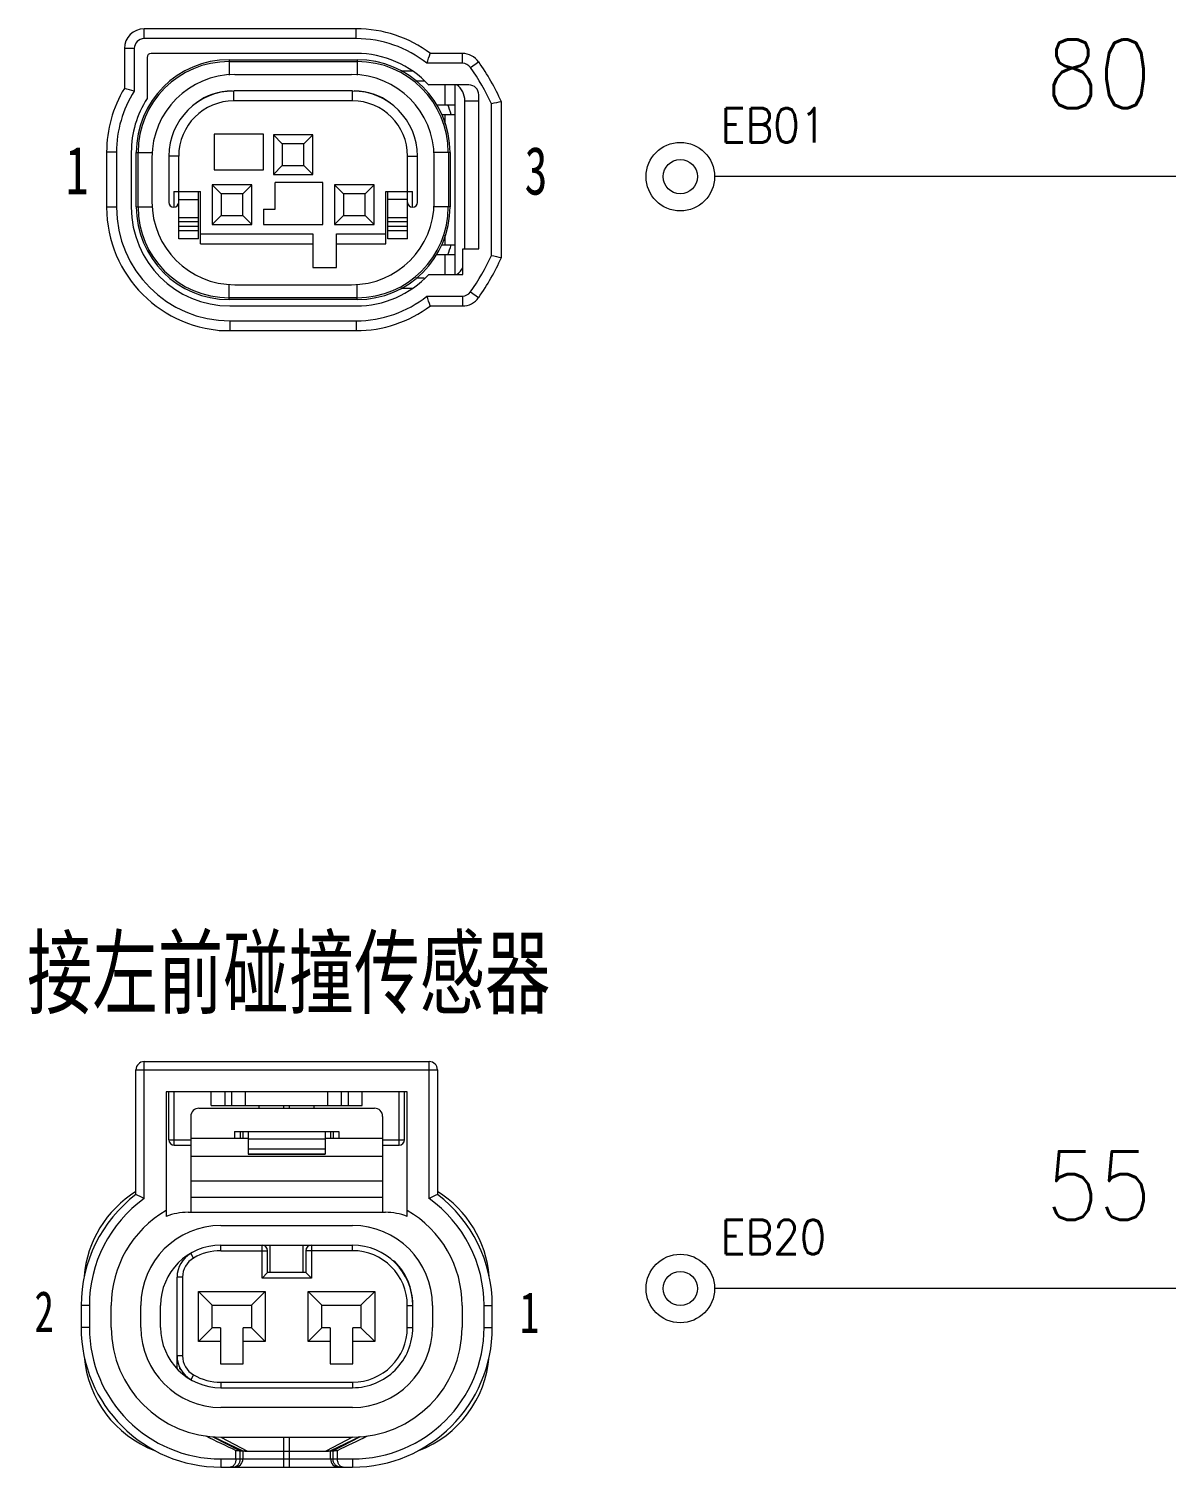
# Model space of a CAD drawing. Header units: inches. Extents: x 47316 to 59086, y 3141 to 11743.
# Drawn here: x 52611.4 to 52694.4, y 9882.5 to 9987.5 of the extents above; entities that cross this region are included whole.
import ezdxf

# ---------------------------------------------------------------- set-up
doc = ezdxf.new("R2010")
doc.units = ezdxf.units.IN
doc.header["$MEASUREMENT"] = 0
doc.styles.add('MtX_FangSong_GB2312', font='')
doc.styles.get("Standard").update_dxf_attribs({"font": ''})
doc.styles.get('MtX_FangSong_GB2312').set_extended_font_data('FangSong_GB2312')
doc.styles.get('Standard').set_extended_font_data('SimSun')
doc.linetypes.add('_VH_FELT_TAPE', pattern='A,0.4,-0.7,["FELT",Standard,S=0.3,R=0,X=-0.5,Y=-0.15],-0.7', length=1.8)

msp = doc.modelspace()

# ---------------------------------------------------------------- linework, layer by layer
at = {"color": 0, "linetype": 'Continuous', "lineweight": 15}
for p, q in [((52619.78, 9986.8), (52619.78, 9987.52)), ((52635.26, 9987.52), (52619.78, 9987.52)), ((52635.26, 9986.8), (52635.26, 9987.52)), ((52635.26, 9986.8), (52619.78, 9986.8)), ((52618.34, 9986.08), (52618.34, 9983.17)), ((52619.06, 9986.08), (52618.34, 9986.08)), ((52619.06, 9986.08), (52619.06, 9982.97)), ((52619.99, 9985.43), (52619.99, 9982.43)), ((52635.26, 9985.72), (52620.28, 9985.72)), ((52643, 9985.72), (52640.66, 9985.72)), ((52643, 9985), (52643, 9985.72)), ((52625.97, 9985.25), (52625.97, 9984.13)), ((52625.97, 9985.25), (52635.33, 9985.25)), ((52625.97, 9985.13), (52635.33, 9985.13)), ((52635.33, 9985.25), (52635.33, 9984.13)), ((52639.38, 9984.43), (52638.51, 9984.43)), ((52643, 9985), (52640.41, 9985)), ((52643.59, 9984.69), (52644.18, 9985.11)), ((52634.9, 9984.17), (52626.4, 9984.17)), ((52639.59, 9983.71), (52640.22, 9983.71)), ((52643.47, 9983.42), (52640.54, 9983.42)), ((52641.74, 9981.98), (52641.74, 9983.42)), ((52642.46, 9969.59), (52642.46, 9983.42)), ((52626.33, 9982.27), (52626.33, 9982.99)), ((52634.97, 9982.99), (52626.33, 9982.99)), ((52634.97, 9982.27), (52626.33, 9982.27)), ((52634.97, 9982.27), (52634.97, 9982.99)), ((52643.18, 9982.27), (52644.19, 9982.27)), ((52643.18, 9971.47), (52643.18, 9982.27)), ((52644.19, 9971.47), (52644.19, 9982.7)), ((52645.84, 9970.82), (52645.84, 9982.19)), ((52641.1, 9981.98), (52642.46, 9981.98)), ((52641.49, 9981.26), (52642.46, 9981.26)), ((52641.74, 9980.56), (52641.74, 9981.26)), ((52645.12, 9970.97), (52645.12, 9982.04)), ((52624.89, 9979.82), (52624.89, 9977.23)), ((52628.49, 9979.82), (52624.89, 9979.82)), ((52628.49, 9977.23), (52628.49, 9979.82)), ((52629.21, 9979.77), (52629.21, 9976.89)), ((52629.86, 9979.13), (52629.21, 9979.77)), ((52632.09, 9979.77), (52629.21, 9979.77)), ((52629.86, 9979.13), (52629.86, 9977.54)), ((52631.44, 9979.13), (52629.86, 9979.13)), ((52631.44, 9979.13), (52632.09, 9979.77)), ((52631.44, 9977.54), (52631.44, 9979.13)), ((52632.09, 9976.89), (52632.09, 9979.77)), ((52617.04, 9978.52), (52617.04, 9974.49)), ((52617.76, 9978.52), (52617.04, 9978.52)), ((52617.76, 9978.52), (52617.76, 9974.49)), ((52618.84, 9978.52), (52618.84, 9974.49)), ((52619.2, 9974.53), (52619.2, 9978.49)), ((52619.2, 9978.49), (52620.39, 9978.49)), ((52619.33, 9974.53), (52619.33, 9978.49)), ((52620.35, 9978.13), (52620.35, 9974.89)), ((52621.58, 9978.23), (52621.58, 9974.85)), ((52622.3, 9978.23), (52621.58, 9978.23)), ((52622.3, 9972.19), (52622.3, 9978.23)), ((52639, 9978.23), (52639.72, 9978.23)), ((52639, 9972.19), (52639, 9978.23)), ((52639.72, 9974.85), (52639.72, 9978.23)), ((52642.1, 9978.49), (52640.91, 9978.49)), ((52640.95, 9974.89), (52640.95, 9978.13)), ((52641.98, 9978.49), (52641.98, 9974.53)), ((52642.1, 9978.49), (52642.1, 9974.53)), ((52624.89, 9977.23), (52628.49, 9977.23)), ((52629.86, 9977.54), (52629.21, 9976.89)), ((52629.86, 9977.54), (52631.44, 9977.54)), ((52631.44, 9977.54), (52632.09, 9976.89)), ((52624.75, 9976.12), (52624.75, 9973.24)), ((52625.39, 9975.47), (52624.75, 9976.12)), ((52627.63, 9976.12), (52624.75, 9976.12)), ((52626.98, 9975.47), (52627.63, 9976.12)), ((52627.63, 9973.24), (52627.63, 9976.12)), ((52629.21, 9976.89), (52632.09, 9976.89)), ((52629.35, 9974.36), (52629.35, 9976.29)), ((52632.81, 9976.29), (52629.35, 9976.29)), ((52632.81, 9973.24), (52632.81, 9976.29)), ((52636.55, 9976.12), (52633.67, 9976.12)), ((52634.32, 9975.47), (52633.67, 9976.12)), ((52633.67, 9976.12), (52633.67, 9973.24)), ((52635.91, 9975.47), (52636.55, 9976.12)), ((52636.55, 9973.24), (52636.55, 9976.12)), ((52621.94, 9975.64), (52621.94, 9974.49)), ((52621.94, 9975.64), (52623.88, 9975.64)), ((52622.3, 9975.07), (52623.74, 9975.07)), ((52623.74, 9972.19), (52623.74, 9975.64)), ((52623.88, 9971.83), (52623.88, 9975.64)), ((52625.39, 9975.47), (52625.39, 9973.89)), ((52626.98, 9975.47), (52625.39, 9975.47)), ((52626.98, 9973.89), (52626.98, 9975.47)), ((52635.91, 9975.47), (52634.32, 9975.47)), ((52634.32, 9975.47), (52634.32, 9973.89)), ((52635.91, 9973.89), (52635.91, 9975.47)), ((52637.42, 9975.64), (52639.36, 9975.64)), ((52637.42, 9971.83), (52637.42, 9975.64)), ((52637.56, 9972.19), (52637.56, 9975.64)), ((52639, 9975.07), (52637.56, 9975.07)), ((52639.36, 9974.49), (52639.36, 9975.64)), ((52617.76, 9974.49), (52617.04, 9974.49)), ((52619.2, 9974.53), (52620.39, 9974.53)), ((52625.39, 9973.89), (52624.75, 9973.24)), ((52625.39, 9973.89), (52626.98, 9973.89)), ((52626.98, 9973.89), (52627.63, 9973.24)), ((52628.49, 9974.36), (52628.49, 9973.24)), ((52628.49, 9974.36), (52629.35, 9974.36)), ((52634.32, 9973.89), (52633.67, 9973.24)), ((52634.32, 9973.89), (52635.91, 9973.89)), ((52635.91, 9973.89), (52636.55, 9973.24)), ((52642.1, 9974.53), (52640.91, 9974.53)), ((52623.74, 9973.72), (52622.3, 9973.72)), ((52623.74, 9973.43), (52622.3, 9973.43)), ((52623.74, 9973.09), (52622.3, 9973.09)), ((52623.74, 9972.78), (52622.3, 9972.78)), ((52624.75, 9973.24), (52627.63, 9973.24)), ((52628.49, 9973.24), (52632.81, 9973.24)), ((52633.67, 9973.24), (52636.55, 9973.24)), ((52639, 9973.72), (52637.56, 9973.72)), ((52639, 9973.43), (52637.56, 9973.43)), ((52639, 9973.09), (52637.56, 9973.09)), ((52639, 9972.78), (52637.56, 9972.78)), ((52623.74, 9972.19), (52622.3, 9972.19)), ((52623.88, 9972.55), (52632.09, 9972.55)), ((52623.88, 9971.83), (52632.09, 9971.83)), ((52632.09, 9972.55), (52632.09, 9970.1)), ((52633.82, 9972.55), (52637.42, 9972.55)), ((52633.82, 9970.1), (52633.82, 9972.55)), ((52633.82, 9971.83), (52637.42, 9971.83)), ((52639, 9972.19), (52637.56, 9972.19)), ((52641.49, 9971.75), (52642.46, 9971.75)), ((52641.74, 9971.75), (52641.74, 9972.45)), ((52642.46, 9971.03), (52641.1, 9971.03)), ((52641.74, 9969.59), (52641.74, 9971.03)), ((52643.03, 9971.47), (52644.19, 9971.47)), ((52643.03, 9969.59), (52643.03, 9971.47)), ((52632.09, 9970.1), (52633.82, 9970.1)), ((52640.54, 9969.59), (52643.03, 9969.59)), ((52625.97, 9967.76), (52625.97, 9968.88)), ((52626.4, 9968.84), (52634.9, 9968.84)), ((52635.33, 9967.76), (52635.33, 9968.88)), ((52638.51, 9968.59), (52639.38, 9968.59)), ((52640.22, 9969.31), (52639.59, 9969.31)), ((52635.33, 9967.88), (52625.97, 9967.88)), ((52635.33, 9967.76), (52625.97, 9967.76)), ((52640.41, 9968.01), (52643, 9968.01)), ((52643, 9968.01), (52643, 9967.29)), ((52643.59, 9968.32), (52644.18, 9967.9)), ((52626.04, 9967.29), (52635.26, 9967.29)), ((52640.66, 9967.29), (52643, 9967.29)), ((52625.25, 9965.49), (52625.25, 9965.53)), ((52625.25, 9965.49), (52635.26, 9965.49)), ((52626.04, 9966.21), (52635.26, 9966.21)), ((52626.04, 9966.21), (52626.04, 9965.49)), ((52635.26, 9966.21), (52635.26, 9965.49)), ((52619.78, 9902.13), (52619.78, 9912.14)), ((52619.78, 9912.14), (52640.58, 9912.14)), ((52640.58, 9902.13), (52640.58, 9912.14)), ((52619.18, 9902.43), (52619.18, 9911.54)), ((52619.18, 9911.54), (52641.18, 9911.54)), ((52641.18, 9911.54), (52641.18, 9902.43)), ((52621.38, 9909.94), (52621.38, 9900.83)), ((52638.98, 9909.94), (52621.38, 9909.94)), ((52621.58, 9906.44), (52621.58, 9909.94)), ((52621.98, 9906.04), (52621.98, 9909.94)), ((52624.68, 9908.94), (52624.68, 9909.94)), ((52625.68, 9908.94), (52625.68, 9909.94)), ((52626.18, 9908.94), (52626.18, 9909.94)), ((52627.18, 9908.94), (52627.18, 9909.94)), ((52633.18, 9908.94), (52633.18, 9909.94)), ((52634.18, 9908.94), (52634.18, 9909.94)), ((52634.68, 9908.94), (52634.68, 9909.94)), ((52635.68, 9908.94), (52635.68, 9909.94)), ((52638.38, 9906.04), (52638.38, 9909.94)), ((52638.78, 9906.44), (52638.78, 9909.94)), ((52638.98, 9900.83), (52638.98, 9909.94)), ((52623.78, 9908.74), (52636.58, 9908.74)), ((52624.68, 9908.94), (52635.68, 9908.94)), ((52628.18, 9908.74), (52628.18, 9908.94)), ((52629.98, 9908.74), (52629.98, 9908.94)), ((52630.38, 9908.74), (52630.38, 9908.94)), ((52632.18, 9908.74), (52632.18, 9908.94)), ((52623.18, 9908.14), (52623.18, 9901.14)), ((52637.18, 9908.14), (52637.18, 9901.14)), ((52626.38, 9907.04), (52626.38, 9906.54)), ((52626.38, 9907.04), (52633.98, 9907.04)), ((52626.78, 9907.04), (52626.78, 9906.54)), ((52626.97, 9907.04), (52626.97, 9906.54)), ((52627.38, 9907.04), (52627.38, 9905.38)), ((52632.98, 9907.04), (52632.98, 9905.38)), ((52633.38, 9907.04), (52633.38, 9906.54)), ((52633.57, 9907.04), (52633.57, 9906.54)), ((52633.98, 9907.04), (52633.98, 9906.54)), ((52621.58, 9906.44), (52623.18, 9906.44)), ((52621.98, 9906.04), (52623.18, 9906.04)), ((52623.18, 9906.54), (52627.38, 9906.54)), ((52627.38, 9906.5), (52632.98, 9906.5)), ((52627.38, 9905.77), (52632.98, 9905.77)), ((52632.98, 9906.54), (52637.18, 9906.54)), ((52637.18, 9906.44), (52638.78, 9906.44)), ((52637.18, 9906.04), (52638.38, 9906.04)), ((52623.18, 9905.24), (52637.18, 9905.24)), ((52627.38, 9905.42), (52632.98, 9905.42)), ((52627.38, 9905.38), (52632.98, 9905.38)), ((52623.18, 9903.43), (52637.18, 9903.43)), ((52623.18, 9902.24), (52637.18, 9902.24)), ((52622.98, 9901.14), (52637.38, 9901.14)), ((52625.38, 9900.18), (52634.98, 9900.18)), ((52625.38, 9898.34), (52625.38, 9898.74)), ((52625.38, 9898.74), (52634.98, 9898.74)), ((52625.38, 9898.34), (52628.78, 9898.34)), ((52628.38, 9896.34), (52628.38, 9898.74)), ((52628.78, 9896.74), (52628.78, 9898.34)), ((52628.98, 9896.74), (52628.98, 9898.74)), ((52631.38, 9896.74), (52631.38, 9898.74)), ((52631.58, 9898.34), (52631.58, 9896.74)), ((52634.98, 9898.34), (52631.58, 9898.34)), ((52631.98, 9898.74), (52631.98, 9896.34)), ((52634.98, 9898.34), (52634.98, 9898.74)), ((52623.38, 9897.8), (52623.18, 9898.15)), ((52622.18, 9889.72), (52622.18, 9896.41)), ((52622.58, 9896.41), (52622.18, 9896.41)), ((52622.58, 9896.41), (52622.58, 9890.66)), ((52628.78, 9896.74), (52628.38, 9896.34)), ((52631.98, 9896.34), (52628.38, 9896.34)), ((52631.58, 9896.74), (52628.78, 9896.74)), ((52631.58, 9896.74), (52631.98, 9896.34)), ((52623.75, 9891.71), (52623.75, 9895.36)), ((52624.75, 9894.36), (52623.75, 9895.36)), ((52623.75, 9895.36), (52628.6, 9895.36)), ((52627.6, 9894.36), (52628.6, 9895.36)), ((52628.6, 9895.36), (52628.6, 9891.71)), ((52631.75, 9895.36), (52636.6, 9895.36)), ((52632.75, 9894.36), (52631.75, 9895.36)), ((52631.75, 9891.71), (52631.75, 9895.36)), ((52635.6, 9894.36), (52636.6, 9895.36)), ((52636.6, 9895.36), (52636.6, 9891.71)), ((52615.18, 9894.34), (52615.18, 9892.74)), ((52615.78, 9894.34), (52615.18, 9894.34)), ((52615.78, 9894.34), (52615.78, 9892.74)), ((52617.38, 9892.74), (52617.38, 9894.34)), ((52619.54, 9892.74), (52619.54, 9894.34)), ((52620.98, 9892.74), (52620.98, 9894.34)), ((52624.75, 9892.71), (52624.75, 9894.36)), ((52624.75, 9894.36), (52627.6, 9894.36)), ((52627.6, 9894.36), (52627.6, 9892.71)), ((52632.75, 9894.36), (52635.6, 9894.36)), ((52632.75, 9892.71), (52632.75, 9894.36)), ((52635.6, 9894.36), (52635.6, 9892.71)), ((52638.98, 9894.34), (52639.38, 9894.34)), ((52638.98, 9892.74), (52638.98, 9894.34)), ((52639.38, 9892.74), (52639.38, 9894.4)), ((52640.82, 9894.34), (52640.82, 9892.74)), ((52642.98, 9894.34), (52642.98, 9892.74)), ((52644.58, 9894.34), (52645.18, 9894.34)), ((52644.58, 9892.74), (52644.58, 9894.34)), ((52645.18, 9892.74), (52645.18, 9894.34)), ((52615.78, 9892.74), (52615.18, 9892.74)), ((52624.75, 9892.71), (52623.75, 9891.71)), ((52625.35, 9892.71), (52624.75, 9892.71)), ((52625.35, 9892.71), (52625.35, 9890.09)), ((52627.6, 9892.71), (52627, 9892.71)), ((52627, 9890.09), (52627, 9892.71)), ((52627.6, 9892.71), (52628.6, 9891.71)), ((52632.75, 9892.71), (52631.75, 9891.71)), ((52633.35, 9892.71), (52632.75, 9892.71)), ((52633.35, 9892.71), (52633.35, 9890.09)), ((52635.6, 9892.71), (52635, 9892.71)), ((52635, 9890.09), (52635, 9892.71)), ((52635.6, 9892.71), (52636.6, 9891.71)), ((52638.98, 9892.74), (52639.38, 9892.74)), ((52644.58, 9892.74), (52645.18, 9892.74)), ((52625.35, 9891.71), (52623.75, 9891.71)), ((52628.6, 9891.71), (52627, 9891.71)), ((52633.35, 9891.71), (52631.75, 9891.71)), ((52636.6, 9891.71), (52635, 9891.71)), ((52622.58, 9890.66), (52622.18, 9890.66)), ((52622.38, 9889.72), (52622.38, 9889.78)), ((52625.35, 9890.09), (52627, 9890.09)), ((52633.35, 9890.09), (52635, 9890.09)), ((52623.38, 9889.27), (52623.18, 9888.92)), ((52625.38, 9888.74), (52634.98, 9888.74)), ((52625.38, 9888.74), (52625.38, 9888.34)), ((52634.98, 9888.74), (52634.98, 9888.34)), ((52625.38, 9888.34), (52634.98, 9888.34)), ((52634.98, 9886.9), (52625.38, 9886.9)), ((52624.8, 9884.76), (52626.79, 9883.73)), ((52624.84, 9884.75), (52626.98, 9883.73)), ((52625.38, 9884.74), (52634.98, 9884.74)), ((52625.38, 9884.74), (52627.32, 9883.71)), ((52629.98, 9882.54), (52629.98, 9884.74)), ((52630.38, 9882.54), (52630.38, 9884.74)), ((52634.98, 9884.74), (52633.03, 9883.71)), ((52635.51, 9884.75), (52633.38, 9883.73)), ((52635.55, 9884.76), (52633.56, 9883.73)), ((52626.47, 9883.14), (52626.47, 9883.76)), ((52626.79, 9883.14), (52626.79, 9883.73)), ((52626.79, 9883.73), (52626.98, 9883.73)), ((52626.98, 9883.73), (52626.98, 9883.14)), ((52627.32, 9883.71), (52633.03, 9883.71)), ((52633.38, 9883.14), (52633.38, 9883.73)), ((52633.38, 9883.73), (52633.56, 9883.73)), ((52633.56, 9883.14), (52633.56, 9883.73)), ((52633.88, 9883.14), (52633.88, 9883.76)), ((52625.38, 9883.14), (52634.98, 9883.14)), ((52625.38, 9883.14), (52625.38, 9882.54)), ((52625.38, 9882.54), (52634.98, 9882.54)), ((52634.98, 9883.14), (52634.98, 9882.54))]:
    msp.add_line(p, q, dxfattribs=at)
at = {"color": 0, "linetype": '_VH_FELT_TAPE', "lineweight": 15, "ltscale": 5}
for p, q in [((52717.03, 9976.73), (52661.4, 9976.73)), ((52717.03, 9895.58), (52661.4, 9895.58))]:
    msp.add_line(p, q, dxfattribs=at)
at = {"color": 0, "linetype": 'Continuous', "lineweight": 15}
for centre, radius in [((52658.9, 9976.73), 2.5), ((52658.9, 9976.73), 1.25), ((52658.9, 9895.58), 2.5), ((52658.9, 9895.58), 1.25)]:
    msp.add_circle(centre, radius, dxfattribs=at)
for centre, radius, start, end in [((52619.78, 9986.08), 1.44, 90, 180), ((52635.26, 9978.52), 9, 53.1301, 90), ((52619.78, 9986.08), 0.72, 90, 180), ((52635.26, 9978.52), 8.28, 51.5, 90), ((52620.28, 9985.43), 0.288, 90, 180), ((52635.26, 9978.52), 7.2, 42.8436, 90), ((52589.48, 10002.78), 53.94, 340.7629, 341.5709), ((52643, 9984.28), 1.44, 34.9859, 90), ((52625.97, 9978.49), 6.77, 90, 180), ((52625.97, 9978.49), 6.64, 90, 180), ((52635.33, 9978.49), 6.77, 0, 90), ((52635.33, 9978.49), 6.64, 0, 90), ((52643, 9984.28), 0.72, 34.9859, 90), ((52629.44, 9974.79), 17.28, 24.8084, 34.9859), ((52629.44, 9974.79), 18, 24.2994, 34.9859), ((52626.4, 9978.13), 6.05, 90, 180), ((52634.9, 9978.13), 6.05, 0, 90), ((52643.47, 9982.7), 0.72, 0, 90), ((52626.04, 9978.52), 9, 148.8704, 180), ((52626.04, 9978.52), 8.28, 147.5093, 180), ((52601.37, 9922.22), 63.27, 73.7636, 74.4415), ((52626.04, 9978.52), 7.2, 147.1401, 180), ((52626.33, 9978.23), 4.75, 90, 180), ((52626.33, 9978.23), 4.03, 90, 180), ((52626.19, 9978.67), 4.32, 89.9996, 127.8021), ((52634.97, 9978.23), 4.75, 0, 90), ((52634.97, 9978.23), 4.03, 0, 90), ((52635.11, 9978.67), 4.32, 52.1979, 90.0004), ((52680.82, 9819.72), 166.2, 102.1485, 102.4026), ((52635.26, 9979.28), 7.2, 15.9923, 21.9949), ((52626.4, 9974.89), 6.05, 180, 270), ((52621.94, 9974.85), 0.36, 180, 0), ((52634.9, 9974.89), 6.05, 270, 0), ((52639.36, 9974.85), 0.36, 180, 0), ((52626.04, 9974.49), 9, 180, 270), ((52626.04, 9974.49), 8.28, 180, 270), ((52626.04, 9974.49), 7.2, 180, 270), ((52625.97, 9974.53), 6.77, 180, 270), ((52625.97, 9974.53), 6.64, 180, 270), ((52635.33, 9974.53), 6.77, 270, 0), ((52635.33, 9974.53), 6.64, 270, 0), ((52635.26, 9973.73), 7.2, 338.0051, 344.0077), ((52629.44, 9978.23), 17.28, 325.0141, 335.1916), ((52629.44, 9978.23), 18, 325.0141, 335.7006), ((52680.82, 10133.3), 166.2, 257.5974, 257.8515), ((52635.26, 9974.49), 7.2, 270, 317.1564), ((52635.26, 9974.49), 8.28, 270, 308.5), ((52589.48, 9950.24), 53.94, 18.4291, 19.2371), ((52643, 9968.73), 0.72, 270, 325.0141), ((52643, 9968.73), 1.44, 270, 325.0141), ((52635.26, 9974.49), 9, 270, 306.8699), ((52619.78, 9911.54), 0.6, 90, 180), ((52640.58, 9911.54), 0.6, 0, 90), ((52623.78, 9908.14), 0.6, 90, 180), ((52636.58, 9908.14), 0.6, 0, 90), ((52621.98, 9906.44), 0.4, 180, 270), ((52638.38, 9906.44), 0.4, 270, 360), ((52625.38, 9894.34), 10.2, 127.4337, 180), ((52623.38, 9895.84), 8, 121.6715, 175.4957), ((52599.57, 9862.73), 44.29, 62.8519, 63.7209), ((52660.78, 9862.73), 44.29, 116.2791, 117.1481), ((52636.98, 9895.84), 8, 4.5043, 58.3285), ((52634.98, 9894.34), 10.2, 0, 52.5663), ((52625.38, 9894.34), 9.6, 125.6853, 180), ((52634.98, 9894.34), 9.6, 0, 54.3147), ((52625.38, 9894.34), 8, 120, 180), ((52622.98, 9896.74), 4.4, 90, 111.3237), ((52637.38, 9896.74), 4.4, 68.6763, 90), ((52634.98, 9894.34), 8, 0, 60), ((52625.38, 9894.34), 5.84, 90, 180), ((52634.98, 9894.34), 5.84, 0, 90), ((52625.38, 9894.34), 4.4, 90, 180), ((52625.38, 9894.34), 4, 90, 120), ((52628.38, 9898.34), 0.4, 0, 90), ((52631.98, 9898.34), 0.4, 90, 180), ((52634.98, 9894.34), 4.4, 0, 90), ((52634.98, 9894.34), 4, 0, 90), ((52624.18, 9896.41), 2, 120, 180), ((52624.18, 9896.41), 1.6, 120, 180), ((52637.78, 9897.26), 0.4, 45.573, 75.0993), ((52634.98, 9894.4), 4.4, 0, 45.573), ((52625.38, 9892.74), 10.2, 180, 270), ((52625.38, 9892.74), 9.6, 180, 270), ((52625.38, 9892.74), 8, 180, 270), ((52625.38, 9892.74), 5.84, 180, 270), ((52625.38, 9892.74), 4.4, 180, 270), ((52634.98, 9892.74), 10.2, 270, 0), ((52634.98, 9892.74), 9.6, 270, 0), ((52634.98, 9892.74), 8, 270, 0), ((52634.98, 9892.74), 5.84, 270, 0), ((52634.98, 9892.74), 4.4, 270, 0.0002), ((52634.98, 9892.74), 4, 270, 0), ((52623.38, 9891.24), 8, 184.5153, 249.2253), ((52624.18, 9890.66), 2, 180, 240), ((52624.18, 9890.66), 1.6, 180, 240), ((52636.98, 9891.24), 8, 290.7747, 355.4847), ((52625.58, 9892.74), 4.4, 223.3418, 224.9342), ((52625.38, 9892.74), 4, 240, 270), ((52719.9, 10082.28), 219.4, 244.1593, 244.7958), ((52540.45, 10082.28), 219.4, 295.2042, 295.8407), ((52627.44, 9892.73), 9.02, 263.806, 265.8807), ((52632.91, 9892.73), 9.02, 274.1189, 276.1944), ((52626.38, 9883.14), 0.6, 270, 0), ((52633.98, 9883.14), 0.6, 180, 270)]:
    msp.add_arc(centre, radius, start, end, dxfattribs=at)
for centre, major_axis, start_param, end_param in [((52641.74, 9982.27), (1.44, 0), 0, 0.938406), ((52641.74, 9970.75), (0.45, 1.37), -2.191949, -1.696983)]:
    msp.add_ellipse(centre, major_axis=major_axis, ratio=1, start_param=start_param, end_param=end_param, dxfattribs=at)
msp.add_open_spline([(52626.98, 9883.73), (52626.98, 9883.73), (52626.98, 9883.73), (52626.98, 9883.73)], degree=3, dxfattribs=at)
msp.add_open_spline([(52626.98, 9883.73), (52626.98, 9883.73), (52626.98, 9883.73), (52626.98, 9883.73)], degree=3, dxfattribs=at)
msp.add_open_spline([(52626.98, 9883.73), (52626.98, 9883.73), (52626.98, 9883.73), (52626.98, 9883.73)], degree=3, dxfattribs=at)
msp.add_open_spline([(52626.98, 9883.73), (52626.98, 9883.73), (52626.98, 9883.73), (52626.98, 9883.73)], degree=3, dxfattribs=at)
for points, knots in [([(52626.98, 9883.73), (52626.98, 9883.73), (52626.98, 9883.73), (52626.98, 9883.73), (52626.98, 9883.73), (52626.98, 9883.73), (52626.99, 9883.73), (52626.99, 9883.73), (52627, 9883.73), (52627, 9883.73), (52627.01, 9883.73), (52627.03, 9883.72), (52627.05, 9883.72), (52627.07, 9883.72), (52627.09, 9883.72), (52627.12, 9883.72), (52627.14, 9883.71), (52627.19, 9883.71), (52627.25, 9883.71), (52627.3, 9883.71), (52627.32, 9883.71)], [0.004055, 0.004055, 0.004055, 0.004055, 0.0063428, 0.0091394, 0.0162572, 0.0254047, 0.0365786, 0.0497753, 0.0649914, 0.082222, 0.1014575, 0.1459009, 0.1982316, 0.2583341, 0.3260824, 0.4013244, 0.4838987, 0.5736239, 0.7737432, 1, 1, 1, 1]), ([(52633.03, 9883.71), (52633.06, 9883.71), (52633.11, 9883.71), (52633.16, 9883.71), (52633.21, 9883.71), (52633.24, 9883.72), (52633.26, 9883.72), (52633.29, 9883.72), (52633.31, 9883.72), (52633.32, 9883.72), (52633.34, 9883.73), (52633.35, 9883.73), (52633.35, 9883.73), (52633.36, 9883.73), (52633.36, 9883.73), (52633.37, 9883.73), (52633.37, 9883.73), (52633.37, 9883.73), (52633.37, 9883.73), (52633.37, 9883.73), (52633.37, 9883.73), (52633.38, 9883.73), (52633.38, 9883.73)], [0, 0, 0, 0, 0.2262536, 0.4263707, 0.5160953, 0.5986693, 0.6739113, 0.7416597, 0.8017627, 0.8540939, 0.898538, 0.9177739, 0.9350051, 0.9502217, 0.9634188, 0.9745929, 0.9837406, 0.9908586, 0.9936554, 0.9959435, 0.9977224, 0.9989917, 0.9989917, 0.9989917, 0.9989917]), ([(52633.38, 9883.73), (52633.38, 9883.73), (52633.38, 9883.73), (52633.38, 9883.73), (52633.38, 9883.73)], [0.998991716, 0.998991716, 0.998991716, 0.998991716, 0.999751054, 1, 1, 1, 1]), ([(52626.47, 9883.14), (52626.47, 9883.09), (52626.46, 9883.01), (52626.44, 9882.89), (52626.39, 9882.78), (52626.34, 9882.69), (52626.27, 9882.62), (52626.21, 9882.58), (52626.16, 9882.56), (52626.12, 9882.54), (52626.09, 9882.54), (52626.06, 9882.54), (52626.05, 9882.54)], [0, 0, 0, 0, 0.161201, 0.315358, 0.457773, 0.586734, 0.70286, 0.80825, 0.85793, 0.906127, 0.953318, 1, 1, 1, 1]), ([(52626.23, 9882.54), (52626.27, 9882.54), (52626.34, 9882.54), (52626.45, 9882.58), (52626.53, 9882.62), (52626.59, 9882.67), (52626.64, 9882.72), (52626.7, 9882.8), (52626.75, 9882.89), (52626.77, 9882.96), (52626.79, 9883.04), (52626.79, 9883.1), (52626.79, 9883.14)], [0, 0, 0, 0, 0.121126, 0.242849, 0.365666, 0.427672, 0.490053, 0.615802, 0.742934, 0.806991, 0.871255, 1, 1, 1, 1]), ([(52634.12, 9882.54), (52634.08, 9882.54), (52634.01, 9882.54), (52633.9, 9882.58), (52633.82, 9882.62), (52633.76, 9882.67), (52633.71, 9882.72), (52633.65, 9882.8), (52633.6, 9882.89), (52633.58, 9882.96), (52633.56, 9883.04), (52633.56, 9883.1), (52633.56, 9883.14)], [0, 0, 0, 0, 0.121126, 0.242849, 0.365666, 0.427672, 0.490053, 0.615802, 0.742934, 0.806991, 0.871255, 1, 1, 1, 1]), ([(52634.3, 9882.54), (52634.29, 9882.54), (52634.26, 9882.54), (52634.23, 9882.54), (52634.19, 9882.56), (52634.14, 9882.58), (52634.08, 9882.62), (52634.02, 9882.69), (52633.96, 9882.78), (52633.92, 9882.89), (52633.89, 9883.01), (52633.88, 9883.09), (52633.88, 9883.14)], [0, 0, 0, 0, 0.046682, 0.093873, 0.14207, 0.19175, 0.29714, 0.413266, 0.542227, 0.684642, 0.838799, 1, 1, 1, 1])]:
    msp.add_open_spline(points, degree=3, knots=knots, dxfattribs=at)

# ---------------------------------------------------------------- texts
at = {"color": 0, "lineweight": 15, "ltscale": 0.5, "style": 'MtX_FangSong_GB2312', "width": 0.7}
for s, p in [('1', (52614.05, 9975.44)), ('3', (52647.54, 9975.42))]:
    msp.add_text(s, height=3.5, dxfattribs=at).set_placement(p)
at = {"lineweight": 15, "style": 'MtX_FangSong_GB2312', "width": 0.7}
msp.add_text('接左前碰撞传感器', height=5, dxfattribs=at).set_placement((52611.23, 9916.14))
at = {"color": 0, "lineweight": 15, "style": 'MtX_FangSong_GB2312', "width": 0.7}
for s, p in [('2', (52611.77, 9892.4)), ('1', (52647.18, 9892.33))]:
    msp.add_text(s, height=3, rotation=360, dxfattribs=at).set_placement(p)
at = {"color": 7, "linetype": '_VH_FELT_TAPE', "lineweight": 18, "ltscale": 5, "char_height": 5, "width": 8.5714, "attachment_point": 1}
for s, insert in [('\\Fromans.shx;\\W0.9000000000;\\T1.0000000000;\\o\\l80', (52685.57, 9986.73)), ('\\Fromans.shx;\\W0.9000000000;\\T1.0000000000;\\o\\l55', (52685.57, 9905.58))]:
    msp.add_mtext(s, dxfattribs=dict(at, insert=insert))
at = {"color": 21, "linetype": 'Continuous', "lineweight": 15, "char_height": 2.5, "width": 8.5714, "attachment_point": 1}
for s, insert in [('\\Fromans.shx;\\W0.9000000000;\\T1.0000000000;\\o\\lEB01', (52661.83, 9981.73)), ('\\Fromans.shx;\\W0.9000000000;\\T1.0000000000;\\o\\lEB20', (52661.83, 9900.58))]:
    msp.add_mtext(s, dxfattribs=dict(at, insert=insert))

doc.saveas('drawing.dxf')
